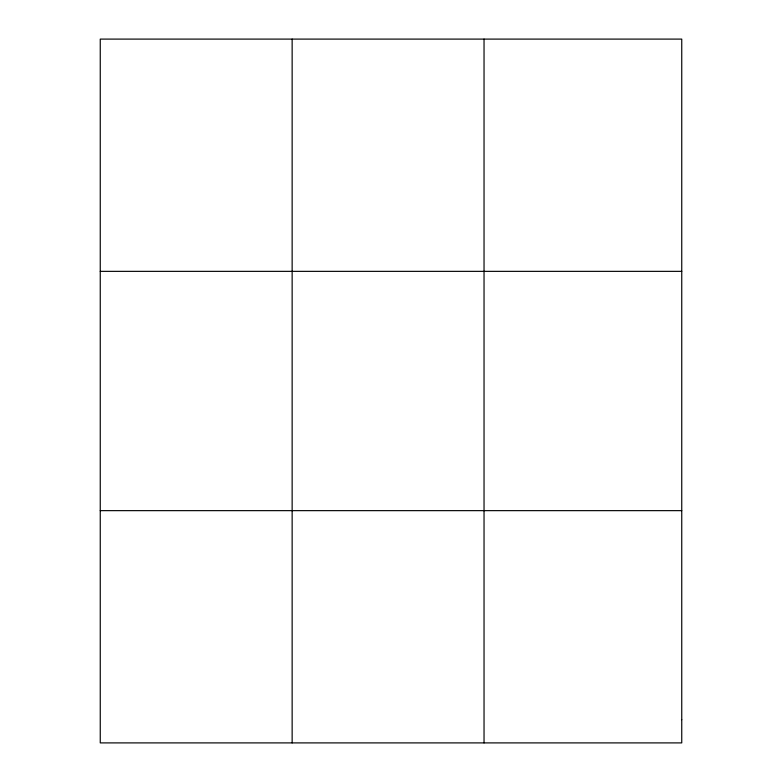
<?xml version="1.0" encoding="UTF-8"?>
<svg xmlns="http://www.w3.org/2000/svg" width="782" height="782" viewBox="0 0 782 782"><rect width="100%" height="100%" fill="white"/><g stroke="black" fill="none" stroke-linecap="round" stroke-linejoin="round"><path stroke-width="1.17" d="M292.145 39.1L292.145 742.9M484.038 39.1L484.038 742.9M100.252 271.354L681.748 271.354M100.252 510.646L681.748 510.646M681.748 719.675L681.748 742.9L100.252 742.9L100.252 39.1L681.748 39.1L681.748 719.675"/></g></svg>
